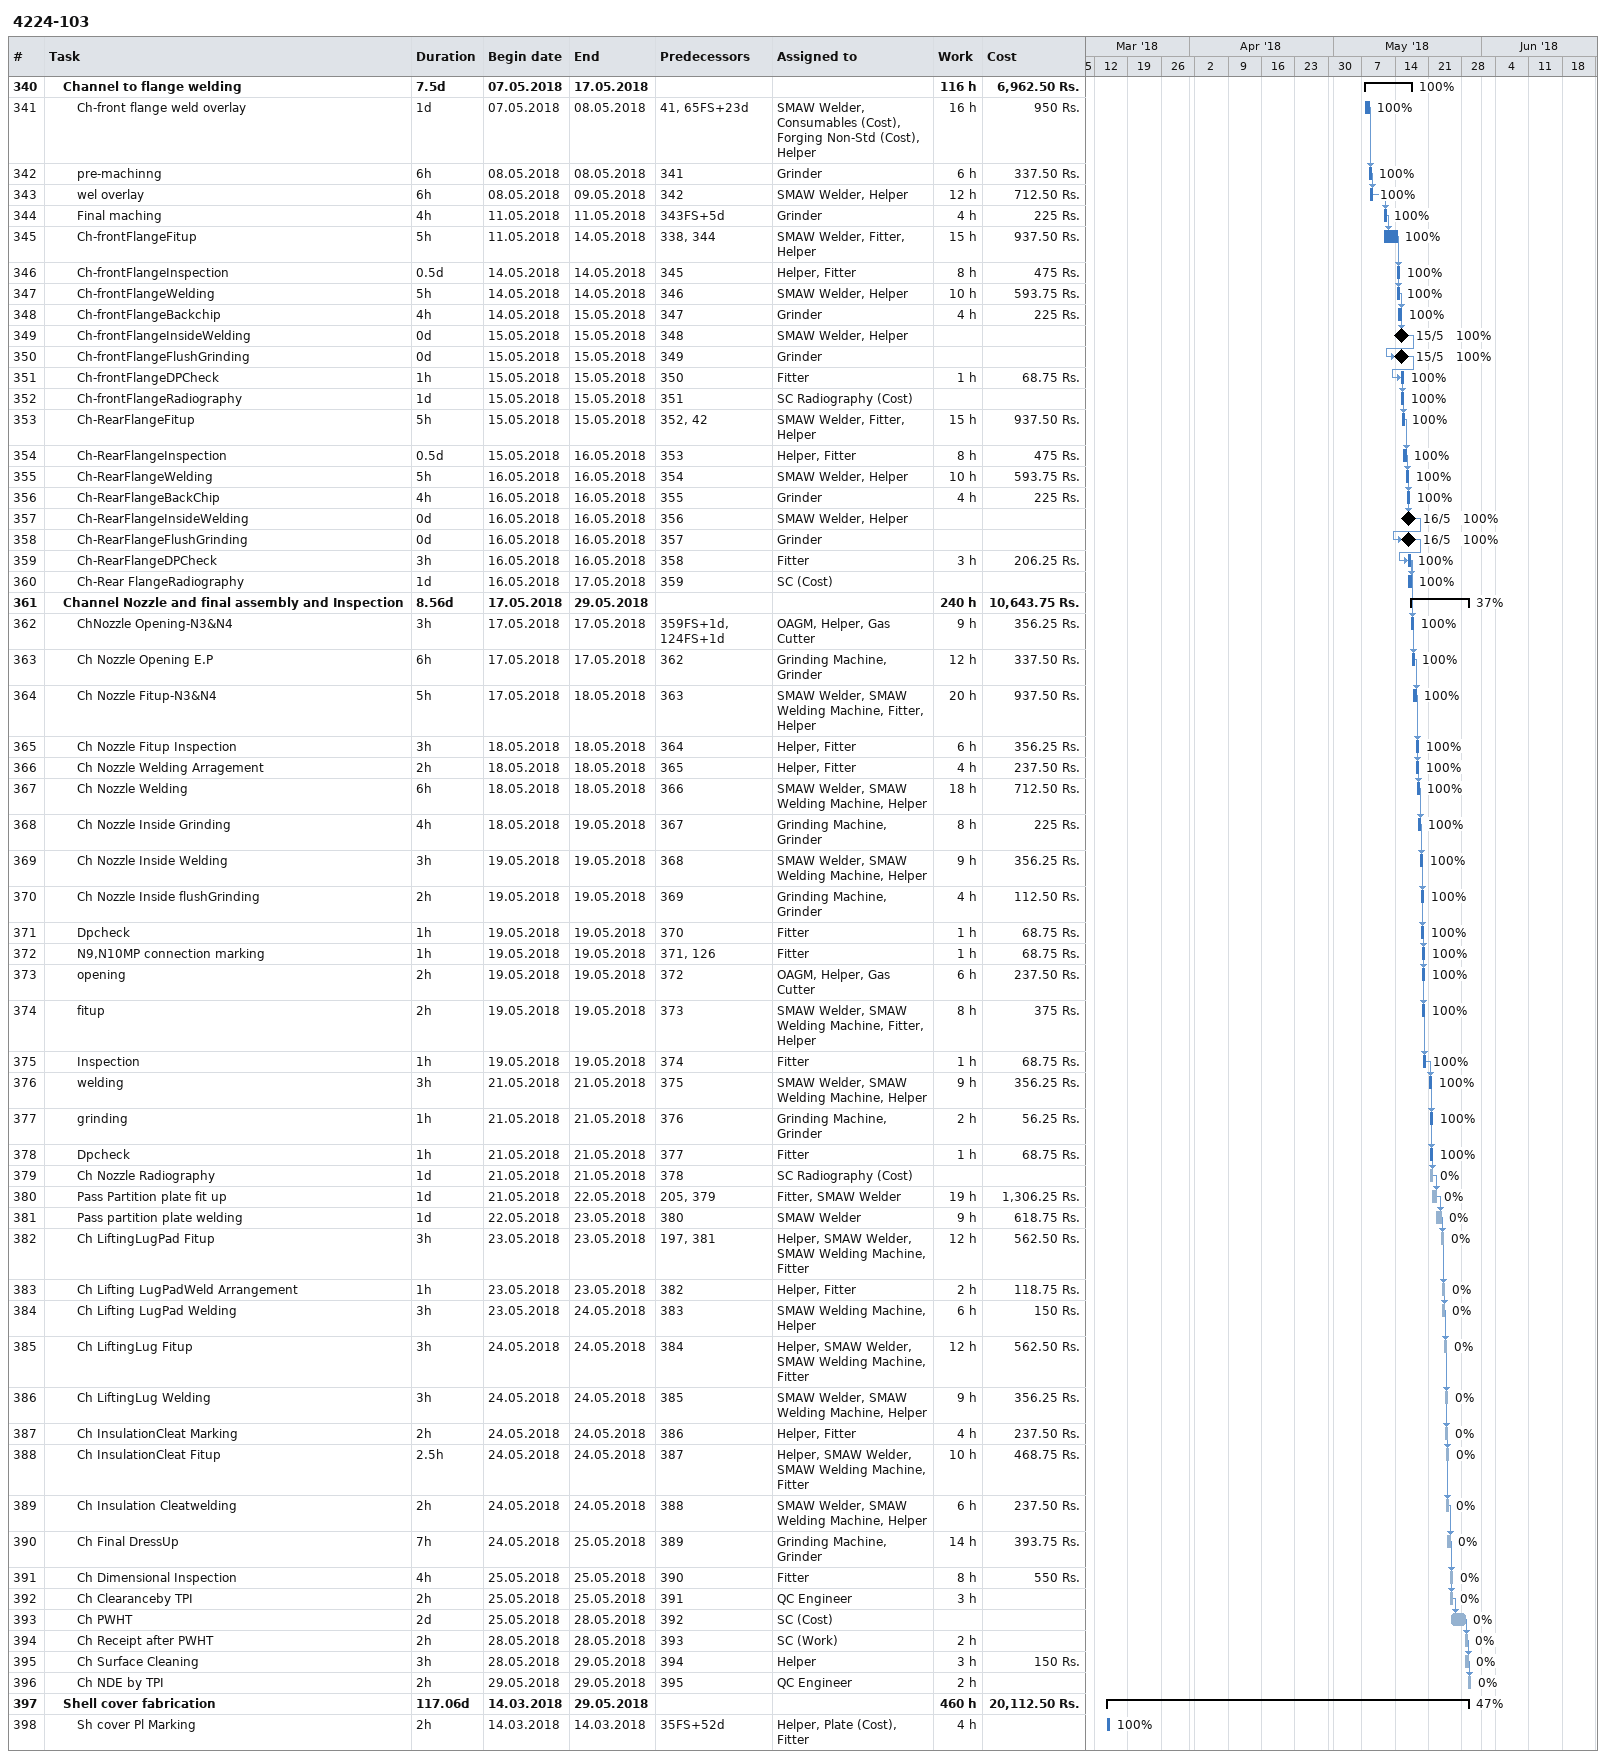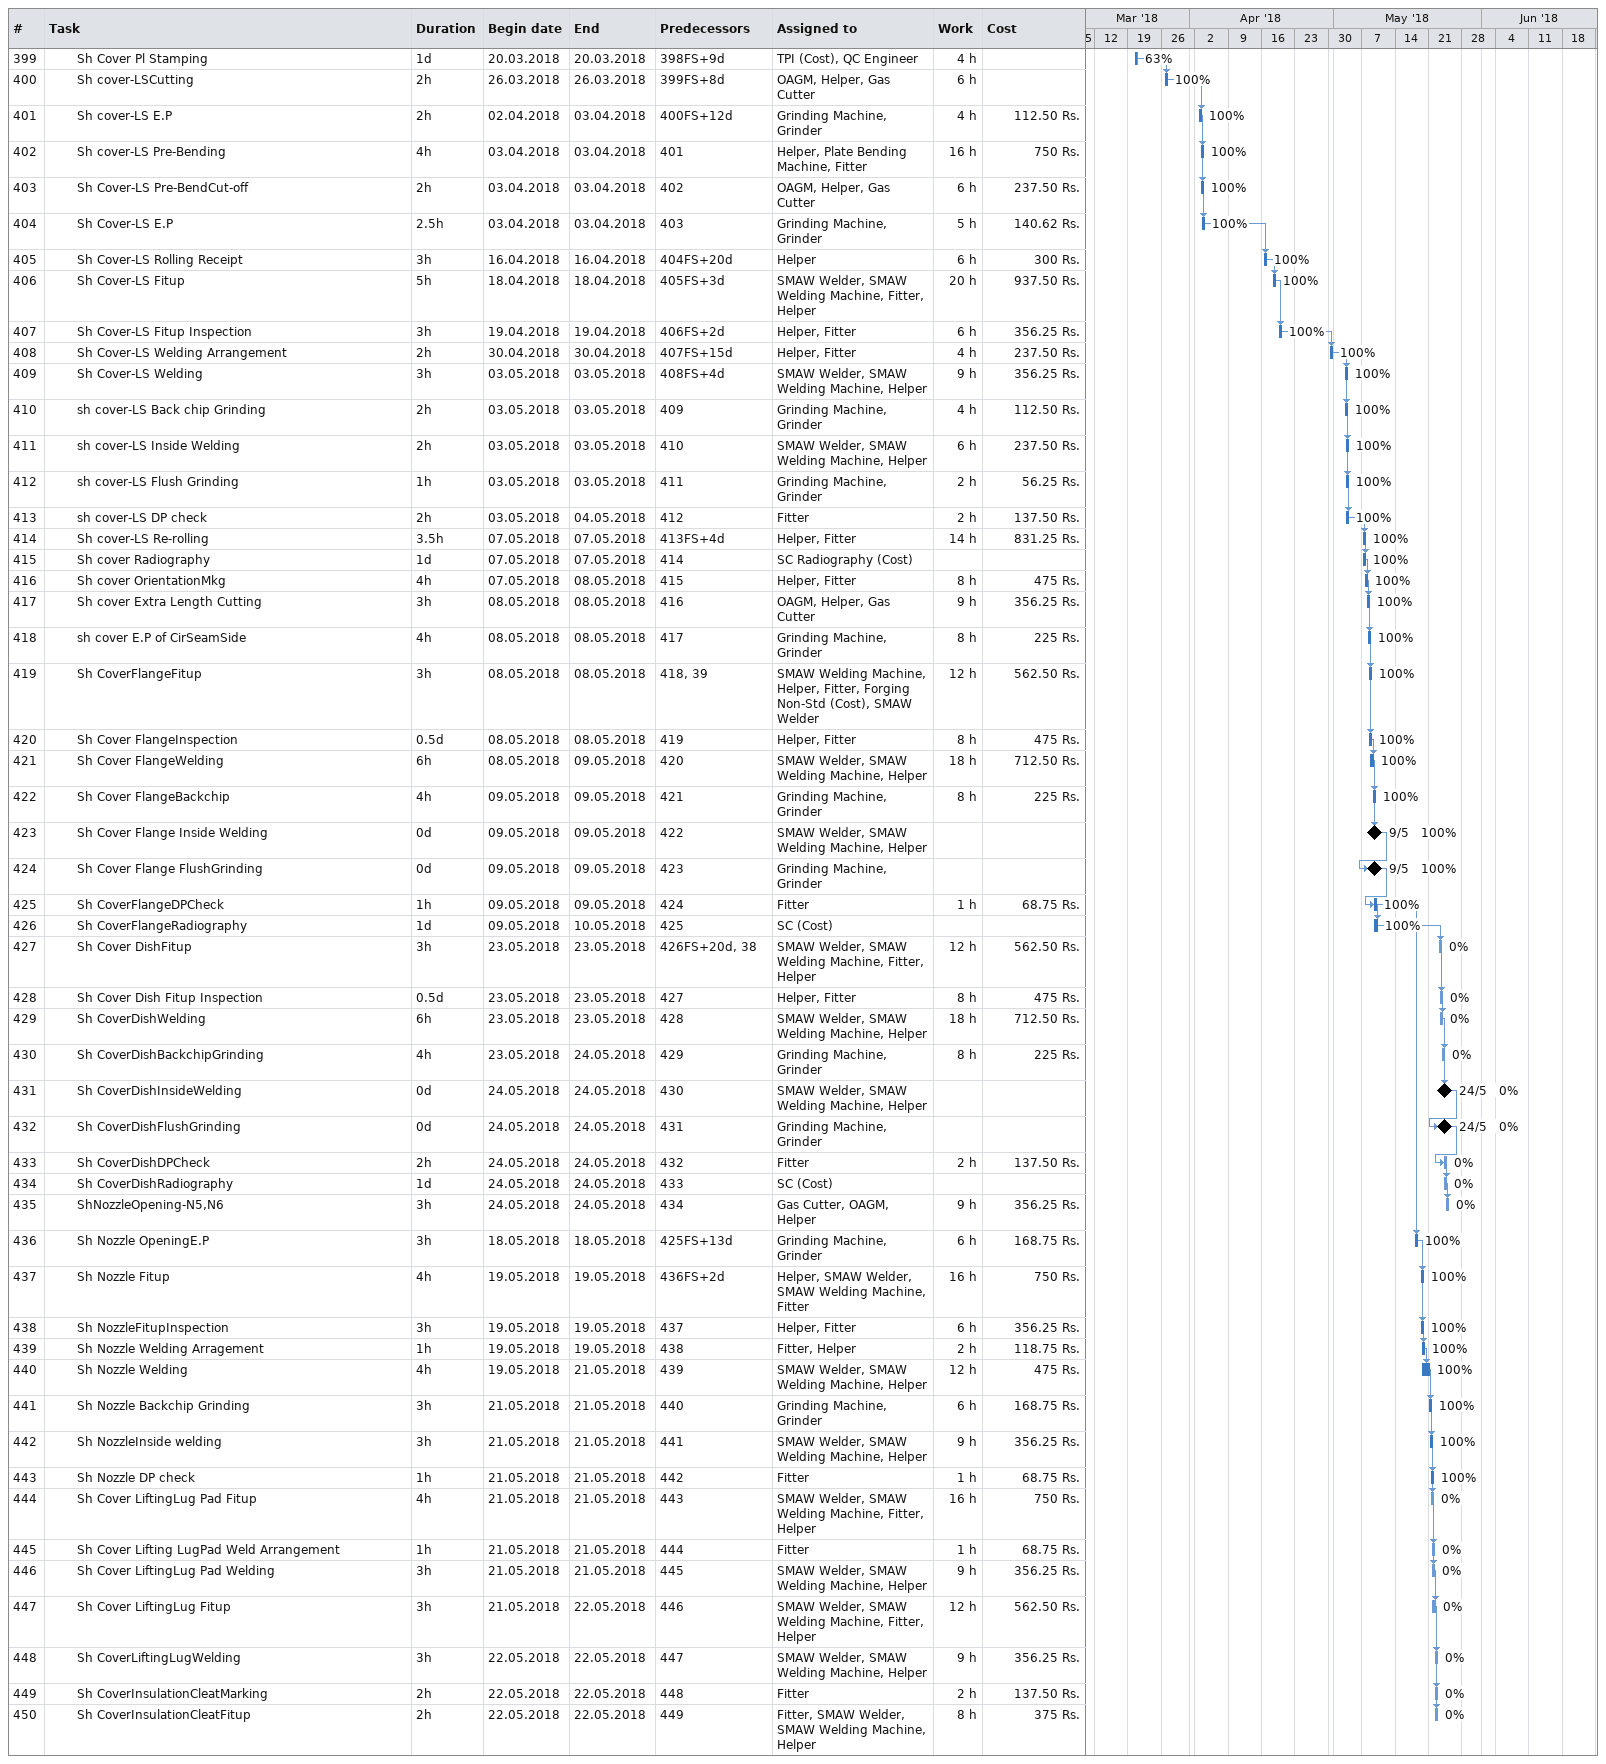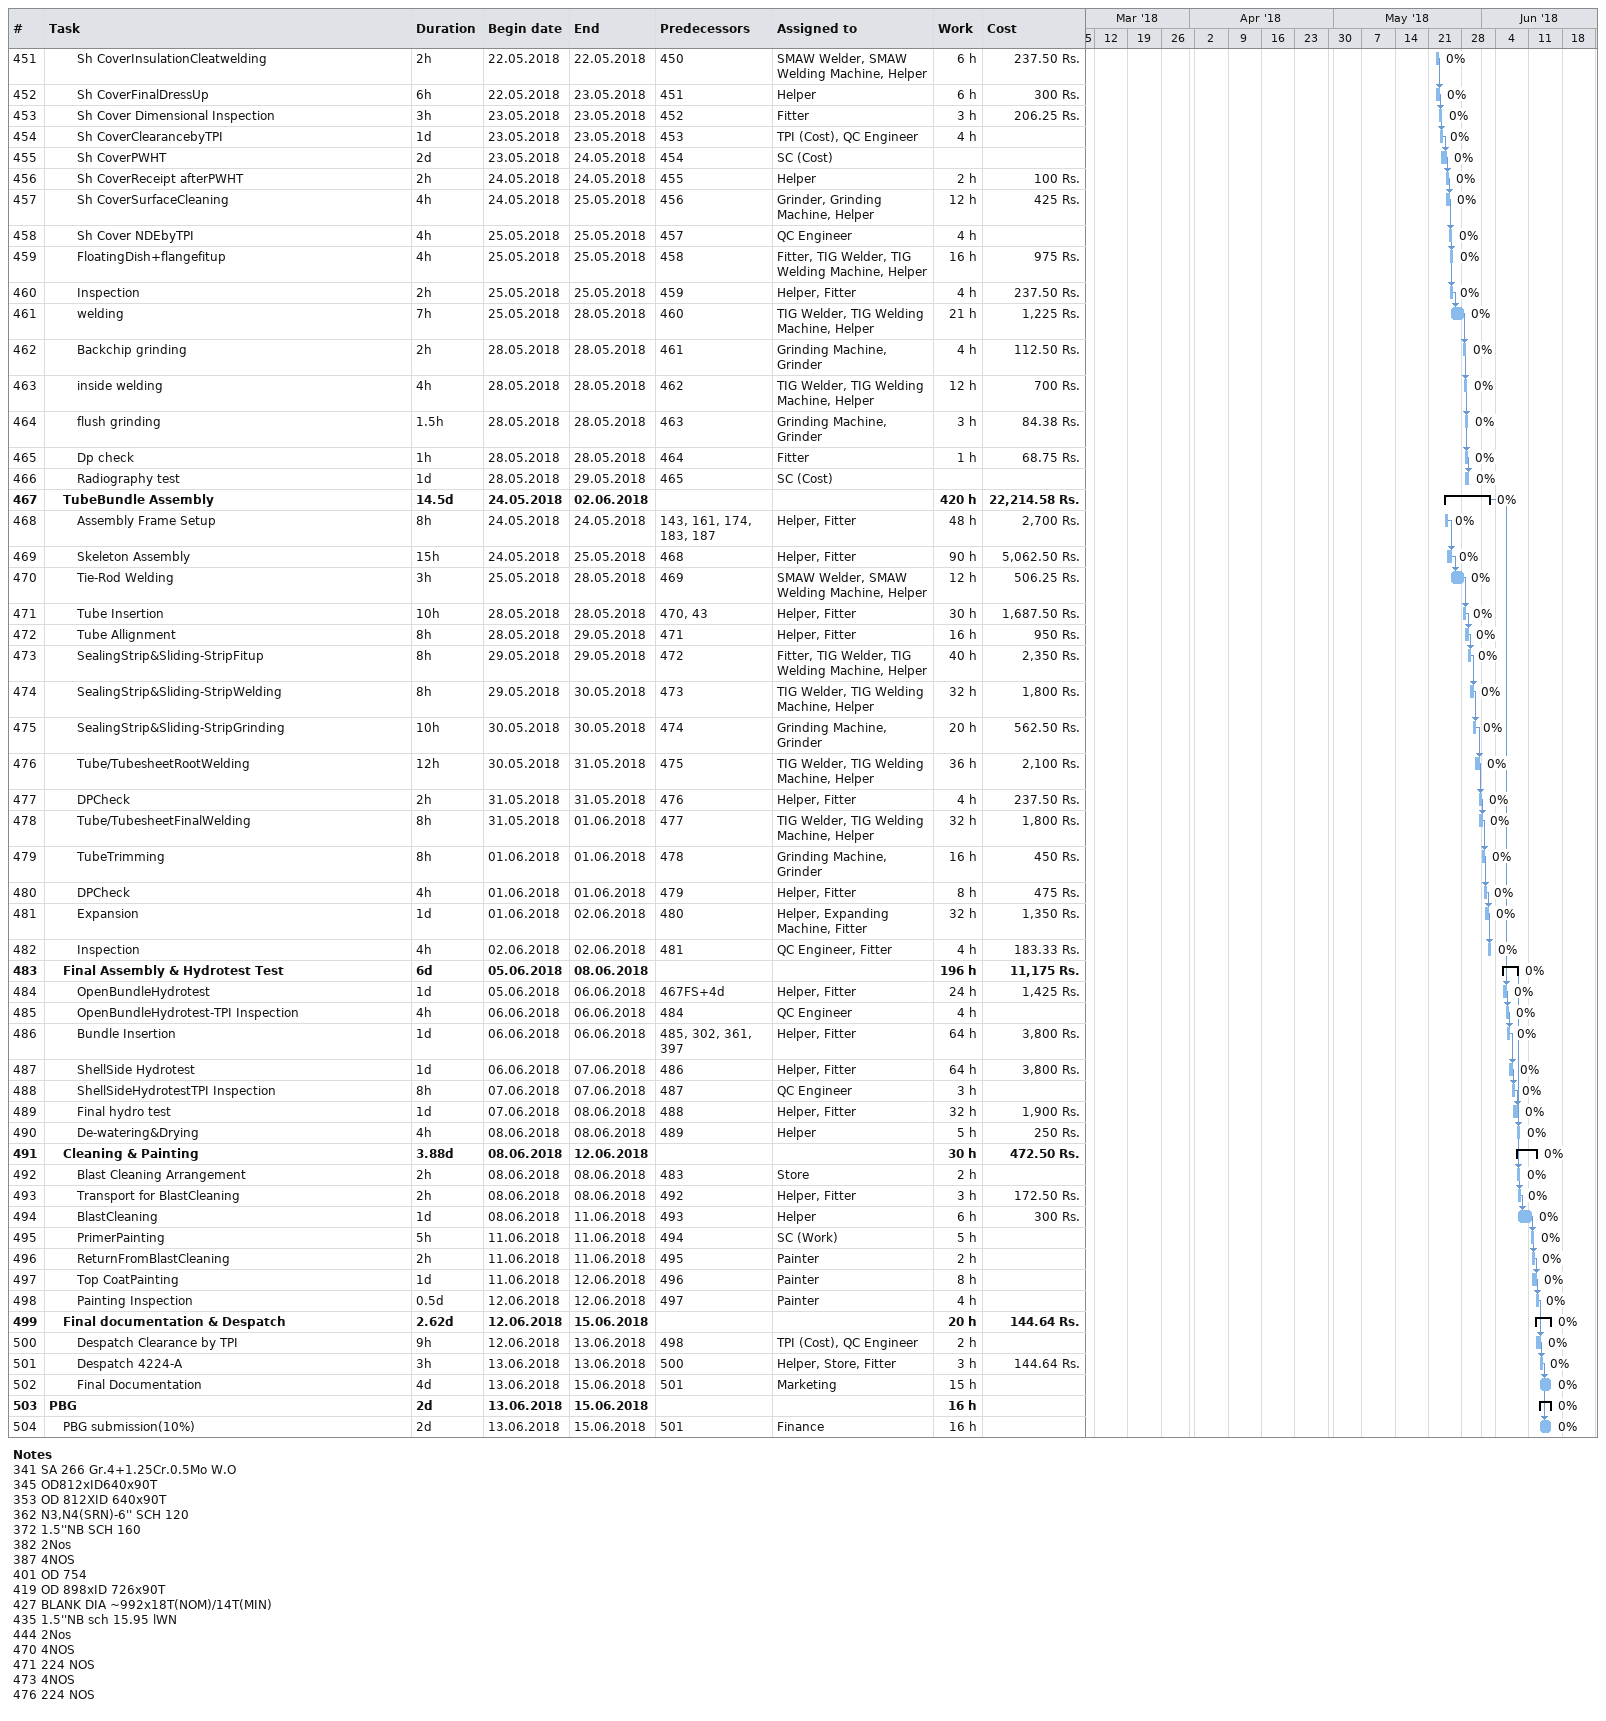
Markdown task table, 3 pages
4224-103

| ID | Level | Task | Duration | Start | Finish | Predecessors | Resources | % complete | Work (h) | Cost (Rs.) |
|---|---|---|---|---|---|---|---|---|---|---|
| 340 | 2 | **Channel to flange welding** | 7.5d | 2018-05-07 | 2018-05-17 |  |  | 100 | 116 | 6962.50 |
| 341 | 3 | Ch-front flange weld overlay | 1d | 2018-05-07 | 2018-05-08 | 41, 65FS+23d | SMAW Welder, Consumables (Cost), Forging Non-Std (Cost), Helper | 100 | 16 | 950 |
| 342 | 3 | pre-machinng | 6h | 2018-05-08 | 2018-05-08 | 341 | Grinder | 100 | 6 | 337.50 |
| 343 | 3 | wel overlay | 6h | 2018-05-08 | 2018-05-09 | 342 | SMAW Welder, Helper | 100 | 12 | 712.50 |
| 344 | 3 | Final maching | 4h | 2018-05-11 | 2018-05-11 | 343FS+5d | Grinder | 100 | 4 | 225 |
| 345 | 3 | Ch-frontFlangeFitup | 5h | 2018-05-11 | 2018-05-14 | 338, 344 | SMAW Welder, Fitter, Helper | 100 | 15 | 937.50 |
| 346 | 3 | Ch-frontFlangeInspection | 0.5d | 2018-05-14 | 2018-05-14 | 345 | Helper, Fitter | 100 | 8 | 475 |
| 347 | 3 | Ch-frontFlangeWelding | 5h | 2018-05-14 | 2018-05-14 | 346 | SMAW Welder, Helper | 100 | 10 | 593.75 |
| 348 | 3 | Ch-frontFlangeBackchip | 4h | 2018-05-14 | 2018-05-15 | 347 | Grinder | 100 | 4 | 225 |
| 349 | 3 | Ch-frontFlangeInsideWelding | 0d | 2018-05-15 | 2018-05-15 | 348 | SMAW Welder, Helper | 100 |  |  |
| 350 | 3 | Ch-frontFlangeFlushGrinding | 0d | 2018-05-15 | 2018-05-15 | 349 | Grinder | 100 |  |  |
| 351 | 3 | Ch-frontFlangeDPCheck | 1h | 2018-05-15 | 2018-05-15 | 350 | Fitter | 100 | 1 | 68.75 |
| 352 | 3 | Ch-frontFlangeRadiography | 1d | 2018-05-15 | 2018-05-15 | 351 | SC Radiography (Cost) | 100 |  |  |
| 353 | 3 | Ch-RearFlangeFitup | 5h | 2018-05-15 | 2018-05-15 | 352, 42 | SMAW Welder, Fitter, Helper | 100 | 15 | 937.50 |
| 354 | 3 | Ch-RearFlangeInspection | 0.5d | 2018-05-15 | 2018-05-16 | 353 | Helper, Fitter | 100 | 8 | 475 |
| 355 | 3 | Ch-RearFlangeWelding | 5h | 2018-05-16 | 2018-05-16 | 354 | SMAW Welder, Helper | 100 | 10 | 593.75 |
| 356 | 3 | Ch-RearFlangeBackChip | 4h | 2018-05-16 | 2018-05-16 | 355 | Grinder | 100 | 4 | 225 |
| 357 | 3 | Ch-RearFlangeInsideWelding | 0d | 2018-05-16 | 2018-05-16 | 356 | SMAW Welder, Helper | 100 |  |  |
| 358 | 3 | Ch-RearFlangeFlushGrinding | 0d | 2018-05-16 | 2018-05-16 | 357 | Grinder | 100 |  |  |
| 359 | 3 | Ch-RearFlangeDPCheck | 3h | 2018-05-16 | 2018-05-16 | 358 | Fitter | 100 | 3 | 206.25 |
| 360 | 3 | Ch-Rear FlangeRadiography | 1d | 2018-05-16 | 2018-05-17 | 359 | SC (Cost) | 100 |  |  |
| 361 | 2 | **Channel Nozzle and final assembly and Inspection** | 8.56d | 2018-05-17 | 2018-05-29 |  |  | 37 | 240 | 10643.75 |
| 362 | 3 | ChNozzle Opening-N3&N4 | 3h | 2018-05-17 | 2018-05-17 | 359FS+1d, 124FS+1d | OAGM, Helper, Gas Cutter | 100 | 9 | 356.25 |
| 363 | 3 | Ch Nozzle Opening E.P | 6h | 2018-05-17 | 2018-05-17 | 362 | Grinding Machine, Grinder | 100 | 12 | 337.50 |
| 364 | 3 | Ch Nozzle Fitup-N3&N4 | 5h | 2018-05-17 | 2018-05-18 | 363 | SMAW Welder, SMAW Welding Machine, Fitter, Helper | 100 | 20 | 937.50 |
| 365 | 3 | Ch Nozzle Fitup Inspection | 3h | 2018-05-18 | 2018-05-18 | 364 | Helper, Fitter | 100 | 6 | 356.25 |
| 366 | 3 | Ch Nozzle Welding Arragement | 2h | 2018-05-18 | 2018-05-18 | 365 | Helper, Fitter | 100 | 4 | 237.50 |
| 367 | 3 | Ch Nozzle Welding | 6h | 2018-05-18 | 2018-05-18 | 366 | SMAW Welder, SMAW Welding Machine, Helper | 100 | 18 | 712.50 |
| 368 | 3 | Ch Nozzle Inside Grinding | 4h | 2018-05-18 | 2018-05-19 | 367 | Grinding Machine, Grinder | 100 | 8 | 225 |
| 369 | 3 | Ch Nozzle Inside Welding | 3h | 2018-05-19 | 2018-05-19 | 368 | SMAW Welder, SMAW Welding Machine, Helper | 100 | 9 | 356.25 |
| 370 | 3 | Ch Nozzle Inside flushGrinding | 2h | 2018-05-19 | 2018-05-19 | 369 | Grinding Machine, Grinder | 100 | 4 | 112.50 |
| 371 | 3 | Dpcheck | 1h | 2018-05-19 | 2018-05-19 | 370 | Fitter | 100 | 1 | 68.75 |
| 372 | 3 | N9,N10MP connection marking | 1h | 2018-05-19 | 2018-05-19 | 371, 126 | Fitter | 100 | 1 | 68.75 |
| 373 | 3 | opening | 2h | 2018-05-19 | 2018-05-19 | 372 | OAGM, Helper, Gas Cutter | 100 | 6 | 237.50 |
| 374 | 3 | fitup | 2h | 2018-05-19 | 2018-05-19 | 373 | SMAW Welder, SMAW Welding Machine, Fitter, Helper | 100 | 8 | 375 |
| 375 | 3 | Inspection | 1h | 2018-05-19 | 2018-05-19 | 374 | Fitter | 100 | 1 | 68.75 |
| 376 | 3 | welding | 3h | 2018-05-21 | 2018-05-21 | 375 | SMAW Welder, SMAW Welding Machine, Helper | 100 | 9 | 356.25 |
| 377 | 3 | grinding | 1h | 2018-05-21 | 2018-05-21 | 376 | Grinding Machine, Grinder | 100 | 2 | 56.25 |
| 378 | 3 | Dpcheck | 1h | 2018-05-21 | 2018-05-21 | 377 | Fitter | 100 | 1 | 68.75 |
| 379 | 3 | Ch Nozzle Radiography | 1d | 2018-05-21 | 2018-05-21 | 378 | SC Radiography (Cost) | 0 |  |  |
| 380 | 3 | Pass Partition plate fit up | 1d | 2018-05-21 | 2018-05-22 | 205, 379 | Fitter, SMAW Welder | 0 | 19 | 1306.25 |
| 381 | 3 | Pass partition plate welding | 1d | 2018-05-22 | 2018-05-23 | 380 | SMAW Welder | 0 | 9 | 618.75 |
| 382 | 3 | Ch LiftingLugPad Fitup | 3h | 2018-05-23 | 2018-05-23 | 197, 381 | Helper, SMAW Welder, SMAW Welding Machine, Fitter | 0 | 12 | 562.50 |
| 383 | 3 | Ch Lifting LugPadWeld Arrangement | 1h | 2018-05-23 | 2018-05-23 | 382 | Helper, Fitter | 0 | 2 | 118.75 |
| 384 | 3 | Ch Lifting LugPad Welding | 3h | 2018-05-23 | 2018-05-24 | 383 | SMAW Welding Machine, Helper | 0 | 6 | 150 |
| 385 | 3 | Ch LiftingLug Fitup | 3h | 2018-05-24 | 2018-05-24 | 384 | Helper, SMAW Welder, SMAW Welding Machine, Fitter | 0 | 12 | 562.50 |
| 386 | 3 | Ch LiftingLug Welding | 3h | 2018-05-24 | 2018-05-24 | 385 | SMAW Welder, SMAW Welding Machine, Helper | 0 | 9 | 356.25 |
| 387 | 3 | Ch InsulationCleat Marking | 2h | 2018-05-24 | 2018-05-24 | 386 | Helper, Fitter | 0 | 4 | 237.50 |
| 388 | 3 | Ch InsulationCleat Fitup | 2.5h | 2018-05-24 | 2018-05-24 | 387 | Helper, SMAW Welder, SMAW Welding Machine, Fitter | 0 | 10 | 468.75 |
| 389 | 3 | Ch Insulation Cleatwelding | 2h | 2018-05-24 | 2018-05-24 | 388 | SMAW Welder, SMAW Welding Machine, Helper | 0 | 6 | 237.50 |
| 390 | 3 | Ch Final DressUp | 7h | 2018-05-24 | 2018-05-25 | 389 | Grinding Machine, Grinder | 0 | 14 | 393.75 |
| 391 | 3 | Ch Dimensional Inspection | 4h | 2018-05-25 | 2018-05-25 | 390 | Fitter | 0 | 8 | 550 |
| 392 | 3 | Ch Clearanceby TPI | 2h | 2018-05-25 | 2018-05-25 | 391 | QC Engineer | 0 | 3 |  |
| 393 | 3 | Ch PWHT | 2d | 2018-05-25 | 2018-05-28 | 392 | SC (Cost) | 0 |  |  |
| 394 | 3 | Ch Receipt after PWHT | 2h | 2018-05-28 | 2018-05-28 | 393 | SC (Work) | 0 | 2 |  |
| 395 | 3 | Ch Surface Cleaning | 3h | 2018-05-28 | 2018-05-29 | 394 | Helper | 0 | 3 | 150 |
| 396 | 3 | Ch NDE by TPI | 2h | 2018-05-29 | 2018-05-29 | 395 | QC Engineer | 0 | 2 |  |
| 397 | 2 | **Shell cover fabrication** | 117.06d | 2018-03-14 | 2018-05-29 |  |  | 47 | 460 | 20112.50 |
| 398 | 3 | Sh cover Pl Marking | 2h | 2018-03-14 | 2018-03-14 | 35FS+52d | Helper, Plate (Cost), Fitter | 100 | 4 |  |
| 399 | 3 | Sh Cover Pl Stamping | 1d | 2018-03-20 | 2018-03-20 | 398FS+9d | TPI (Cost), QC Engineer | 63 | 4 |  |
| 400 | 3 | Sh cover-LSCutting | 2h | 2018-03-26 | 2018-03-26 | 399FS+8d | OAGM, Helper, Gas Cutter | 100 | 6 |  |
| 401 | 3 | Sh cover-LS E.P | 2h | 2018-04-02 | 2018-04-03 | 400FS+12d | Grinding Machine, Grinder | 100 | 4 | 112.50 |
| 402 | 3 | Sh cover-LS Pre-Bending | 4h | 2018-04-03 | 2018-04-03 | 401 | Helper, Plate Bending Machine, Fitter | 100 | 16 | 750 |
| 403 | 3 | Sh Cover-LS Pre-BendCut-off | 2h | 2018-04-03 | 2018-04-03 | 402 | OAGM, Helper, Gas Cutter | 100 | 6 | 237.50 |
| 404 | 3 | Sh Cover-LS E.P | 2.5h | 2018-04-03 | 2018-04-03 | 403 | Grinding Machine, Grinder | 100 | 5 | 140.62 |
| 405 | 3 | Sh Cover-LS Rolling Receipt | 3h | 2018-04-16 | 2018-04-16 | 404FS+20d | Helper | 100 | 6 | 300 |
| 406 | 3 | Sh Cover-LS Fitup | 5h | 2018-04-18 | 2018-04-18 | 405FS+3d | SMAW Welder, SMAW Welding Machine, Fitter, Helper | 100 | 20 | 937.50 |
| 407 | 3 | Sh Cover-LS Fitup Inspection | 3h | 2018-04-19 | 2018-04-19 | 406FS+2d | Helper, Fitter | 100 | 6 | 356.25 |
| 408 | 3 | Sh Cover-LS Welding Arrangement | 2h | 2018-04-30 | 2018-04-30 | 407FS+15d | Helper, Fitter | 100 | 4 | 237.50 |
| 409 | 3 | Sh Cover-LS Welding | 3h | 2018-05-03 | 2018-05-03 | 408FS+4d | SMAW Welder, SMAW Welding Machine, Helper | 100 | 9 | 356.25 |
| 410 | 3 | sh cover-LS Back chip Grinding | 2h | 2018-05-03 | 2018-05-03 | 409 | Grinding Machine, Grinder | 100 | 4 | 112.50 |
| 411 | 3 | sh cover-LS Inside Welding | 2h | 2018-05-03 | 2018-05-03 | 410 | SMAW Welder, SMAW Welding Machine, Helper | 100 | 6 | 237.50 |
| 412 | 3 | sh cover-LS Flush Grinding | 1h | 2018-05-03 | 2018-05-03 | 411 | Grinding Machine, Grinder | 100 | 2 | 56.25 |
| 413 | 3 | sh cover-LS DP check | 2h | 2018-05-03 | 2018-05-04 | 412 | Fitter | 100 | 2 | 137.50 |
| 414 | 3 | Sh cover-LS Re-rolling | 3.5h | 2018-05-07 | 2018-05-07 | 413FS+4d | Helper, Fitter | 100 | 14 | 831.25 |
| 415 | 3 | Sh cover Radiography | 1d | 2018-05-07 | 2018-05-07 | 414 | SC Radiography (Cost) | 100 |  |  |
| 416 | 3 | Sh cover OrientationMkg | 4h | 2018-05-07 | 2018-05-08 | 415 | Helper, Fitter | 100 | 8 | 475 |
| 417 | 3 | Sh cover Extra Length Cutting | 3h | 2018-05-08 | 2018-05-08 | 416 | OAGM, Helper, Gas Cutter | 100 | 9 | 356.25 |
| 418 | 3 | sh cover E.P of CirSeamSide | 4h | 2018-05-08 | 2018-05-08 | 417 | Grinding Machine, Grinder | 100 | 8 | 225 |
| 419 | 3 | Sh CoverFlangeFitup | 3h | 2018-05-08 | 2018-05-08 | 418, 39 | SMAW Welding Machine, Helper, Fitter, Forging Non-Std (Cost), SMAW Welder | 100 | 12 | 562.50 |
| 420 | 3 | Sh Cover FlangeInspection | 0.5d | 2018-05-08 | 2018-05-08 | 419 | Helper, Fitter | 100 | 8 | 475 |
| 421 | 3 | Sh Cover FlangeWelding | 6h | 2018-05-08 | 2018-05-09 | 420 | SMAW Welder, SMAW Welding Machine, Helper | 100 | 18 | 712.50 |
| 422 | 3 | Sh Cover FlangeBackchip | 4h | 2018-05-09 | 2018-05-09 | 421 | Grinding Machine, Grinder | 100 | 8 | 225 |
| 423 | 3 | Sh Cover Flange Inside Welding | 0d | 2018-05-09 | 2018-05-09 | 422 | SMAW Welder, SMAW Welding Machine, Helper | 100 |  |  |
| 424 | 3 | Sh Cover Flange FlushGrinding | 0d | 2018-05-09 | 2018-05-09 | 423 | Grinding Machine, Grinder | 100 |  |  |
| 425 | 3 | Sh CoverFlangeDPCheck | 1h | 2018-05-09 | 2018-05-09 | 424 | Fitter | 100 | 1 | 68.75 |
| 426 | 3 | Sh CoverFlangeRadiography | 1d | 2018-05-09 | 2018-05-10 | 425 | SC (Cost) | 100 |  |  |
| 427 | 3 | Sh Cover DishFitup | 3h | 2018-05-23 | 2018-05-23 | 426FS+20d, 38 | SMAW Welder, SMAW Welding Machine, Fitter, Helper | 0 | 12 | 562.50 |
| 428 | 3 | Sh Cover Dish Fitup Inspection | 0.5d | 2018-05-23 | 2018-05-23 | 427 | Helper, Fitter | 0 | 8 | 475 |
| 429 | 3 | Sh CoverDishWelding | 6h | 2018-05-23 | 2018-05-23 | 428 | SMAW Welder, SMAW Welding Machine, Helper | 0 | 18 | 712.50 |
| 430 | 3 | Sh CoverDishBackchipGrinding | 4h | 2018-05-23 | 2018-05-24 | 429 | Grinding Machine, Grinder | 0 | 8 | 225 |
| 431 | 3 | Sh CoverDishInsideWelding | 0d | 2018-05-24 | 2018-05-24 | 430 | SMAW Welder, SMAW Welding Machine, Helper | 0 |  |  |
| 432 | 3 | Sh CoverDishFlushGrinding | 0d | 2018-05-24 | 2018-05-24 | 431 | Grinding Machine, Grinder | 0 |  |  |
| 433 | 3 | Sh CoverDishDPCheck | 2h | 2018-05-24 | 2018-05-24 | 432 | Fitter | 0 | 2 | 137.50 |
| 434 | 3 | Sh CoverDishRadiography | 1d | 2018-05-24 | 2018-05-24 | 433 | SC (Cost) | 0 |  |  |
| 435 | 3 | ShNozzleOpening-N5,N6 | 3h | 2018-05-24 | 2018-05-24 | 434 | Gas Cutter, OAGM, Helper | 0 | 9 | 356.25 |
| 436 | 3 | Sh Nozzle OpeningE.P | 3h | 2018-05-18 | 2018-05-18 | 425FS+13d | Grinding Machine, Grinder | 100 | 6 | 168.75 |
| 437 | 3 | Sh Nozzle Fitup | 4h | 2018-05-19 | 2018-05-19 | 436FS+2d | Helper, SMAW Welder, SMAW Welding Machine, Fitter | 100 | 16 | 750 |
| 438 | 3 | Sh NozzleFitupInspection | 3h | 2018-05-19 | 2018-05-19 | 437 | Helper, Fitter | 100 | 6 | 356.25 |
| 439 | 3 | Sh Nozzle Welding Arragement | 1h | 2018-05-19 | 2018-05-19 | 438 | Fitter, Helper | 100 | 2 | 118.75 |
| 440 | 3 | Sh Nozzle Welding | 4h | 2018-05-19 | 2018-05-21 | 439 | SMAW Welder, SMAW Welding Machine, Helper | 100 | 12 | 475 |
| 441 | 3 | Sh Nozzle Backchip Grinding | 3h | 2018-05-21 | 2018-05-21 | 440 | Grinding Machine, Grinder | 100 | 6 | 168.75 |
| 442 | 3 | Sh NozzleInside welding | 3h | 2018-05-21 | 2018-05-21 | 441 | SMAW Welder, SMAW Welding Machine, Helper | 100 | 9 | 356.25 |
| 443 | 3 | Sh Nozzle DP check | 1h | 2018-05-21 | 2018-05-21 | 442 | Fitter | 100 | 1 | 68.75 |
| 444 | 3 | Sh Cover LiftingLug Pad Fitup | 4h | 2018-05-21 | 2018-05-21 | 443 | SMAW Welder, SMAW Welding Machine, Fitter, Helper | 0 | 16 | 750 |
| 445 | 3 | Sh Cover Lifting LugPad Weld Arrangement | 1h | 2018-05-21 | 2018-05-21 | 444 | Fitter | 0 | 1 | 68.75 |
| 446 | 3 | Sh Cover LiftingLug Pad Welding | 3h | 2018-05-21 | 2018-05-21 | 445 | SMAW Welder, SMAW Welding Machine, Helper | 0 | 9 | 356.25 |
| 447 | 3 | Sh Cover LiftingLug Fitup | 3h | 2018-05-21 | 2018-05-22 | 446 | SMAW Welder, SMAW Welding Machine, Fitter, Helper | 0 | 12 | 562.50 |
| 448 | 3 | Sh CoverLiftingLugWelding | 3h | 2018-05-22 | 2018-05-22 | 447 | SMAW Welder, SMAW Welding Machine, Helper | 0 | 9 | 356.25 |
| 449 | 3 | Sh CoverInsulationCleatMarking | 2h | 2018-05-22 | 2018-05-22 | 448 | Fitter | 0 | 2 | 137.50 |
| 450 | 3 | Sh CoverInsulationCleatFitup | 2h | 2018-05-22 | 2018-05-22 | 449 | Fitter, SMAW Welder, SMAW Welding Machine, Helper | 0 | 8 | 375 |
| 451 | 3 | Sh CoverInsulationCleatwelding | 2h | 2018-05-22 | 2018-05-22 | 450 | SMAW Welder, SMAW Welding Machine, Helper | 0 | 6 | 237.50 |
| 452 | 3 | Sh CoverFinalDressUp | 6h | 2018-05-22 | 2018-05-23 | 451 | Helper | 0 | 6 | 300 |
| 453 | 3 | Sh Cover Dimensional Inspection | 3h | 2018-05-23 | 2018-05-23 | 452 | Fitter | 0 | 3 | 206.25 |
| 454 | 3 | Sh CoverClearancebyTPI | 1d | 2018-05-23 | 2018-05-23 | 453 | TPI (Cost), QC Engineer | 0 | 4 |  |
| 455 | 3 | Sh CoverPWHT | 2d | 2018-05-23 | 2018-05-24 | 454 | SC (Cost) | 0 |  |  |
| 456 | 3 | Sh CoverReceipt afterPWHT | 2h | 2018-05-24 | 2018-05-24 | 455 | Helper | 0 | 2 | 100 |
| 457 | 3 | Sh CoverSurfaceCleaning | 4h | 2018-05-24 | 2018-05-25 | 456 | Grinder, Grinding Machine, Helper | 0 | 12 | 425 |
| 458 | 3 | Sh Cover NDEbyTPI | 4h | 2018-05-25 | 2018-05-25 | 457 | QC Engineer | 0 | 4 |  |
| 459 | 3 | FloatingDish+flangefitup | 4h | 2018-05-25 | 2018-05-25 | 458 | Fitter, TIG Welder, TIG Welding Machine, Helper | 0 | 16 | 975 |
| 460 | 3 | Inspection | 2h | 2018-05-25 | 2018-05-25 | 459 | Helper, Fitter | 0 | 4 | 237.50 |
| 461 | 3 | welding | 7h | 2018-05-25 | 2018-05-28 | 460 | TIG Welder, TIG Welding Machine, Helper | 0 | 21 | 1225 |
| 462 | 3 | Backchip grinding | 2h | 2018-05-28 | 2018-05-28 | 461 | Grinding Machine, Grinder | 0 | 4 | 112.50 |
| 463 | 3 | inside welding | 4h | 2018-05-28 | 2018-05-28 | 462 | TIG Welder, TIG Welding Machine, Helper | 0 | 12 | 700 |
| 464 | 3 | flush grinding | 1.5h | 2018-05-28 | 2018-05-28 | 463 | Grinding Machine, Grinder | 0 | 3 | 84.38 |
| 465 | 3 | Dp check | 1h | 2018-05-28 | 2018-05-28 | 464 | Fitter | 0 | 1 | 68.75 |
| 466 | 3 | Radiography test | 1d | 2018-05-28 | 2018-05-29 | 465 | SC (Cost) | 0 |  |  |
| 467 | 2 | **TubeBundle Assembly** | 14.5d | 2018-05-24 | 2018-06-02 |  |  | 0 | 420 | 22214.58 |
| 468 | 3 | Assembly Frame Setup | 8h | 2018-05-24 | 2018-05-24 | 143, 161, 174, 183, 187 | Helper, Fitter | 0 | 48 | 2700 |
| 469 | 3 | Skeleton Assembly | 15h | 2018-05-24 | 2018-05-25 | 468 | Helper, Fitter | 0 | 90 | 5062.50 |
| 470 | 3 | Tie-Rod Welding | 3h | 2018-05-25 | 2018-05-28 | 469 | SMAW Welder, SMAW Welding Machine, Helper | 0 | 12 | 506.25 |
| 471 | 3 | Tube Insertion | 10h | 2018-05-28 | 2018-05-28 | 470, 43 | Helper, Fitter | 0 | 30 | 1687.50 |
| 472 | 3 | Tube Allignment | 8h | 2018-05-28 | 2018-05-29 | 471 | Helper, Fitter | 0 | 16 | 950 |
| 473 | 3 | SealingStrip&Sliding-StripFitup | 8h | 2018-05-29 | 2018-05-29 | 472 | Fitter, TIG Welder, TIG Welding Machine, Helper | 0 | 40 | 2350 |
| 474 | 3 | SealingStrip&Sliding-StripWelding | 8h | 2018-05-29 | 2018-05-30 | 473 | TIG Welder, TIG Welding Machine, Helper | 0 | 32 | 1800 |
| 475 | 3 | SealingStrip&Sliding-StripGrinding | 10h | 2018-05-30 | 2018-05-30 | 474 | Grinding Machine, Grinder | 0 | 20 | 562.50 |
| 476 | 3 | Tube/TubesheetRootWelding | 12h | 2018-05-30 | 2018-05-31 | 475 | TIG Welder, TIG Welding Machine, Helper | 0 | 36 | 2100 |
| 477 | 3 | DPCheck | 2h | 2018-05-31 | 2018-05-31 | 476 | Helper, Fitter | 0 | 4 | 237.50 |
| 478 | 3 | Tube/TubesheetFinalWelding | 8h | 2018-05-31 | 2018-06-01 | 477 | TIG Welder, TIG Welding Machine, Helper | 0 | 32 | 1800 |
| 479 | 3 | TubeTrimming | 8h | 2018-06-01 | 2018-06-01 | 478 | Grinding Machine, Grinder | 0 | 16 | 450 |
| 480 | 3 | DPCheck | 4h | 2018-06-01 | 2018-06-01 | 479 | Helper, Fitter | 0 | 8 | 475 |
| 481 | 3 | Expansion | 1d | 2018-06-01 | 2018-06-02 | 480 | Helper, Expanding Machine, Fitter | 0 | 32 | 1350 |
| 482 | 3 | Inspection | 4h | 2018-06-02 | 2018-06-02 | 481 | QC Engineer, Fitter | 0 | 4 | 183.33 |
| 483 | 2 | **Final Assembly & Hydrotest Test** | 6d | 2018-06-05 | 2018-06-08 |  |  | 0 | 196 | 11175 |
| 484 | 3 | OpenBundleHydrotest | 1d | 2018-06-05 | 2018-06-06 | 467FS+4d | Helper, Fitter | 0 | 24 | 1425 |
| 485 | 3 | OpenBundleHydrotest-TPI Inspection | 4h | 2018-06-06 | 2018-06-06 | 484 | QC Engineer | 0 | 4 |  |
| 486 | 3 | Bundle Insertion | 1d | 2018-06-06 | 2018-06-06 | 485, 302, 361, 397 | Helper, Fitter | 0 | 64 | 3800 |
| 487 | 3 | ShellSide Hydrotest | 1d | 2018-06-06 | 2018-06-07 | 486 | Helper, Fitter | 0 | 64 | 3800 |
| 488 | 3 | ShellSideHydrotestTPI Inspection | 8h | 2018-06-07 | 2018-06-07 | 487 | QC Engineer | 0 | 3 |  |
| 489 | 3 | Final hydro test | 1d | 2018-06-07 | 2018-06-08 | 488 | Helper, Fitter | 0 | 32 | 1900 |
| 490 | 3 | De-watering&Drying | 4h | 2018-06-08 | 2018-06-08 | 489 | Helper | 0 | 5 | 250 |
| 491 | 2 | **Cleaning & Painting** | 3.88d | 2018-06-08 | 2018-06-12 |  |  | 0 | 30 | 472.50 |
| 492 | 3 | Blast Cleaning Arrangement | 2h | 2018-06-08 | 2018-06-08 | 483 | Store | 0 | 2 |  |
| 493 | 3 | Transport for BlastCleaning | 2h | 2018-06-08 | 2018-06-08 | 492 | Helper, Fitter | 0 | 3 | 172.50 |
| 494 | 3 | BlastCleaning | 1d | 2018-06-08 | 2018-06-11 | 493 | Helper | 0 | 6 | 300 |
| 495 | 3 | PrimerPainting | 5h | 2018-06-11 | 2018-06-11 | 494 | SC (Work) | 0 | 5 |  |
| 496 | 3 | ReturnFromBlastCleaning | 2h | 2018-06-11 | 2018-06-11 | 495 | Painter | 0 | 2 |  |
| 497 | 3 | Top CoatPainting | 1d | 2018-06-11 | 2018-06-12 | 496 | Painter | 0 | 8 |  |
| 498 | 3 | Painting Inspection | 0.5d | 2018-06-12 | 2018-06-12 | 497 | Painter | 0 | 4 |  |
| 499 | 2 | **Final documentation & Despatch** | 2.62d | 2018-06-12 | 2018-06-15 |  |  | 0 | 20 | 144.64 |
| 500 | 3 | Despatch Clearance by TPI | 9h | 2018-06-12 | 2018-06-13 | 498 | TPI (Cost), QC Engineer | 0 | 2 |  |
| 501 | 3 | Despatch 4224-A | 3h | 2018-06-13 | 2018-06-13 | 500 | Helper, Store, Fitter | 0 | 3 | 144.64 |
| 502 | 3 | Final Documentation | 4d | 2018-06-13 | 2018-06-15 | 501 | Marketing | 0 | 15 |  |
| 503 | 1 | **PBG** | 2d | 2018-06-13 | 2018-06-15 |  |  | 0 | 16 |  |
| 504 | 2 | PBG submission(10%) | 2d | 2018-06-13 | 2018-06-15 | 501 | Finance | 0 | 16 |  |

Notes
- 341: SA 266 Gr.4+1.25Cr.0.5Mo W.O
- 345: OD812xID640x90T
- 353: OD 812XID 640x90T
- 362: N3,N4(SRN)-6'' SCH 120
- 372: 1.5''NB SCH 160
- 382: 2Nos
- 387: 4NOS
- 401: OD 754
- 419: OD 898xID 726x90T
- 427: BLANK DIA ~992x18T(NOM)/14T(MIN)
- 435: 1.5''NB sch 15.95 lWN
- 444: 2Nos
- 470: 4NOS
- 471: 224 NOS
- 473: 4NOS
- 476: 224 NOS
